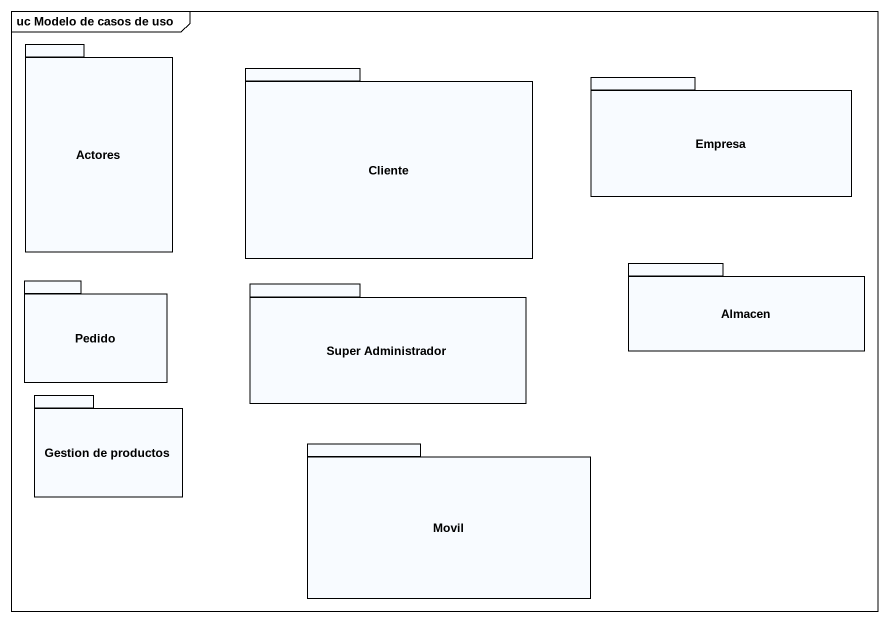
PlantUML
@startuml
mainframe uc Modelo de casos de uso
package Actores {
}
package Cliente {
}
package Empresa {
}
package Pedido {
}
package "Super Administrador" as Super_Administrador {
}
package Almacen {
}
package "Gestion de productos" as Gestion_de_productos {
}
package Movil {
}
@enduml
